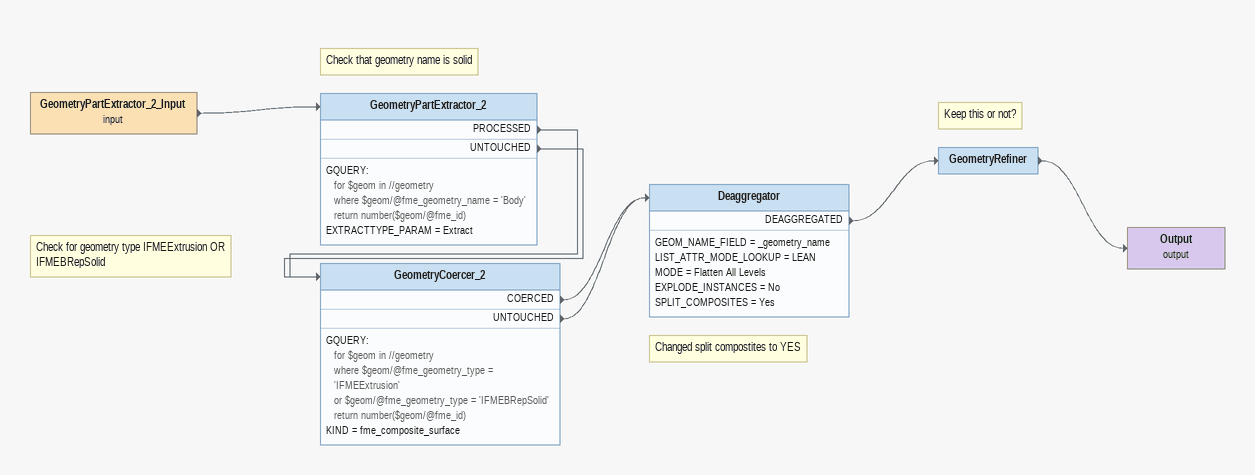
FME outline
GeometryPartExtractor_2_Input (input)
    -> GeometryPartExtractor_2
Note: Check that geometry name is solid
GeometryPartExtractor_2
    GQUERY:
      for $geom in //geometry
      where $geom/@fme_geometry_name = 'Body'
      return number($geom/@fme_id)
    EXTRACTTYPE_PARAM = Extract
    PROCESSED -> GeometryCoercer_2
    UNTOUCHED -> GeometryCoercer_2
Note: Check for geometry type IFMEExtrusion OR IFMEBRepSolid
GeometryCoercer_2
    GQUERY:
      for $geom in //geometry
      where $geom/@fme_geometry_type = 'IFMEExtrusion'
      or $geom/@fme_geometry_type = 'IFMEBRepSolid'
      return number($geom/@fme_id)
    KIND = fme_composite_surface
    COERCED -> Deaggregator
    UNTOUCHED -> Deaggregator
Note: Changed split compostites to YES
Deaggregator
    GEOM_NAME_FIELD = _geometry_name
    LIST_ATTR_MODE_LOOKUP = LEAN
    MODE = Flatten All Levels
    EXPLODE_INSTANCES = No
    SPLIT_COMPOSITES = Yes
    DEAGGREGATED -> GeometryRefiner
Note: Keep this or not?
GeometryRefiner
    -> Output (output)
Output (output)
